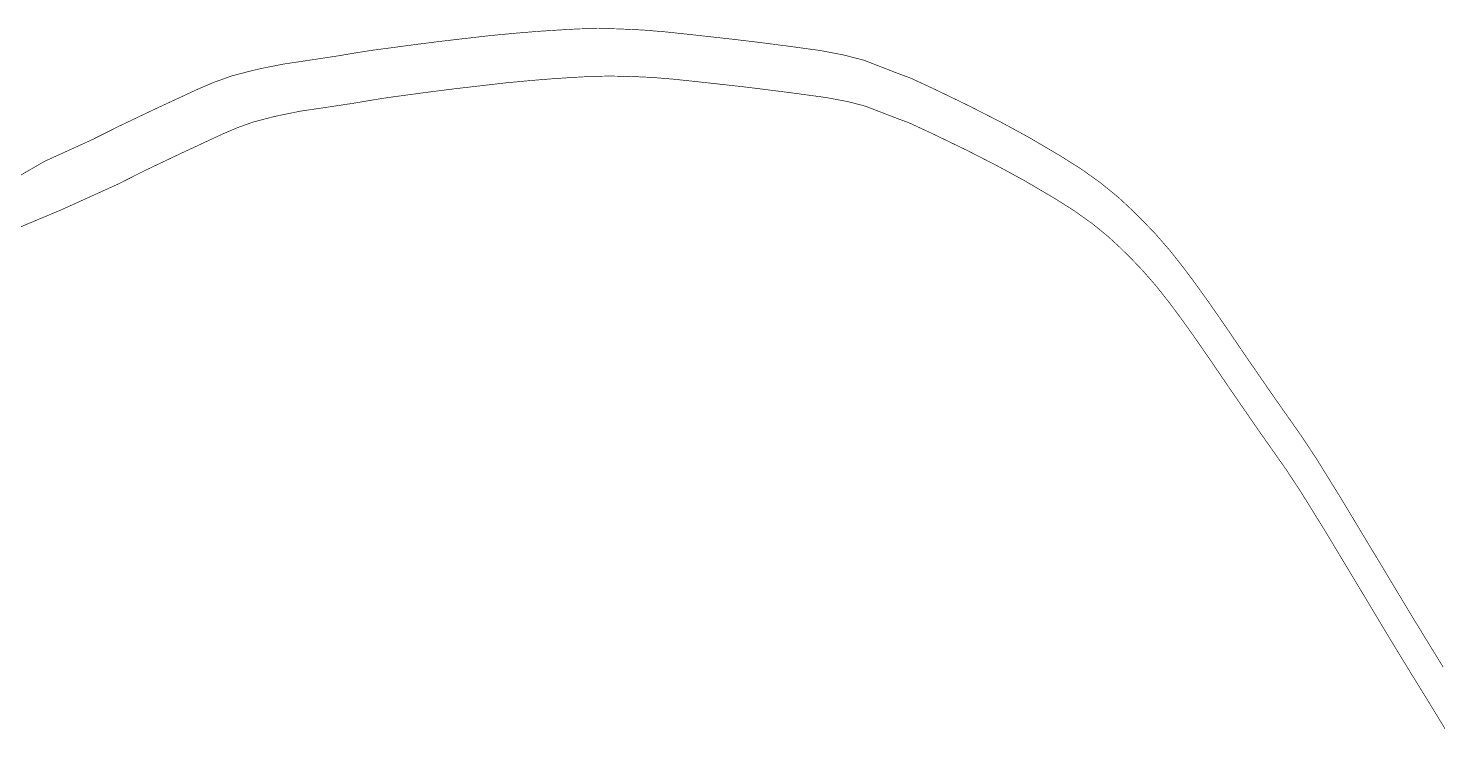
# Model space of a CAD drawing. Header units: millimetres. Extents: x 21943 to 23516, y 12107 to 14027.
# Drawn here: x 22992.5 to 23214.2, y 13879 to 13990.6 of the extents above; entities that cross this region are included whole.
import ezdxf

# ---------------------------------------------------------------- set-up
doc = ezdxf.new("R2010")
doc.units = ezdxf.units.MM
doc.layers.add('$TD_AUDIT_GENERATED_(2BB)', color=4, linetype='Continuous')

msp = doc.modelspace()

# ---------------------------------------------------------------- linework, layer by layer
at = {"layer": '$TD_AUDIT_GENERATED_(2BB)', "linetype": 'Continuous', "const_width": 0.1, "flags": 128}
for points, elevation in [([(23215, 13890.16), (23212.51, 13894.21), (23209.97, 13898.36), (23208.69, 13900.49), (23206.18, 13904.66), (23203.67, 13908.83), (23201.16, 13913), (23198.97, 13916.64), (23197.06, 13919.72), (23195.14, 13922.82), (23193.96, 13924.61), (23192.78, 13926.4), (23191.33, 13928.46), (23189.9, 13930.49), (23188.48, 13932.51), (23183.81, 13939.27), (23181.16, 13943.18), (23178.32, 13947.28), (23176.28, 13950.13), (23174.3, 13952.79), (23172.05, 13955.66), (23169.73, 13958.32), (23167.83, 13960.29), (23165.9, 13962.2), (23164.13, 13963.85), (23163.96, 13964.01), (23161.15, 13966.3), (23158.04, 13968.52), (23156.44, 13969.52), (23154.87, 13970.52), (23149.86, 13973.47), (23147.27, 13974.88), (23145.42, 13975.88), (23140.57, 13978.36), (23138.8, 13979.22), (23134.95, 13981.08), (23131.17, 13982.83), (23129.2, 13983.55), (23123.9, 13985.61), (23120.66, 13986.45), (23116.95, 13987.15), (23111.79, 13987.85), (23107.3, 13988.43), (23105.38, 13988.66), (23103.45, 13988.89), (23096.98, 13989.61), (23092.79, 13990.06), (23089.18, 13990.36), (23085.24, 13990.54), (23082.04, 13990.6), (23079.04, 13990.54), (23075.91, 13990.36), (23072.77, 13990.16), (23069.22, 13989.87), (23065.17, 13989.49), (23061.07, 13989.02), (23056.98, 13988.54), (23052.69, 13987.99), (23048.52, 13987.43), (23046.6, 13987.18), (23044.75, 13986.89), (23042.91, 13986.59), (23041.49, 13986.34), (23036.08, 13985.52), (23032.53, 13984.99), (23029.31, 13984.35), (23027.92, 13984.04), (23024.43, 13983.13), (23021.5, 13982.07), (23019.19, 13981.08), (23016.98, 13980.05), (23014.8, 13979.04), (23012.62, 13978.03), (23006.8, 13975.26), (23002.56, 13973.13), (22999.22, 13971.61), (22995.08, 13969.73)], 5.71), ([(23216.13, 13879.09), (23212.42, 13885.17), (23209.92, 13889.22), (23207.37, 13893.39), (23206.08, 13895.53), (23203.57, 13899.71), (23201.06, 13903.88), (23198.55, 13908.05), (23196.38, 13911.66), (23194.49, 13914.71), (23192.6, 13917.75), (23191.46, 13919.48), (23190.33, 13921.2), (23188.92, 13923.19), (23187.5, 13925.22), (23186.06, 13927.26), (23181.37, 13934.06), (23178.71, 13937.97), (23175.91, 13942.02), (23173.93, 13944.79), (23172.02, 13947.36), (23169.89, 13950.07), (23167.74, 13952.53), (23165.98, 13954.37), (23164.15, 13956.18), (23162.7, 13957.52), (23162.39, 13957.81), (23159.84, 13959.89), (23156.98, 13961.93), (23155.51, 13962.86), (23154.01, 13963.81), (23149.15, 13966.67), (23146.64, 13968.04), (23144.84, 13969.01), (23140.1, 13971.44), (23138.38, 13972.27), (23134.57, 13974.11), (23131.03, 13975.75), (23129.21, 13976.42), (23124.15, 13978.38), (23121.38, 13979.1), (23117.97, 13979.74), (23112.96, 13980.42), (23108.51, 13980.99), (23106.6, 13981.23), (23104.7, 13981.46), (23098.27, 13982.17), (23094.14, 13982.61), (23090.69, 13982.9), (23086.92, 13983.07), (23083.9, 13983.12), (23081.08, 13983.07), (23078.08, 13982.9), (23074.99, 13982.7), (23071.52, 13982.42), (23067.56, 13982.05), (23063.52, 13981.58), (23059.46, 13981.11), (23055.21, 13980.57), (23051.06, 13980.01), (23049.2, 13979.76), (23047.42, 13979.48), (23045.63, 13979.19), (23044.19, 13978.93), (23038.7, 13978.1), (23035.28, 13977.6), (23032.23, 13976.98), (23030.98, 13976.71), (23027.82, 13975.88), (23025.26, 13974.96), (23023.17, 13974.06), (23021.02, 13973.07), (23018.85, 13972.05), (23016.68, 13971.05), (23010.94, 13968.32), (23006.66, 13966.16), (23003.22, 13964.6), (22997.64, 13962.07)], 6.22), ([(22985.97, 13964.48), (22995.08, 13969.73)], 3.77), ([(22987.33, 13957.75), (22997.64, 13962.07)], 3.77)]:
    msp.add_lwpolyline(points, dxfattribs=dict(at, elevation=elevation))

doc.saveas('drawing.dxf')
